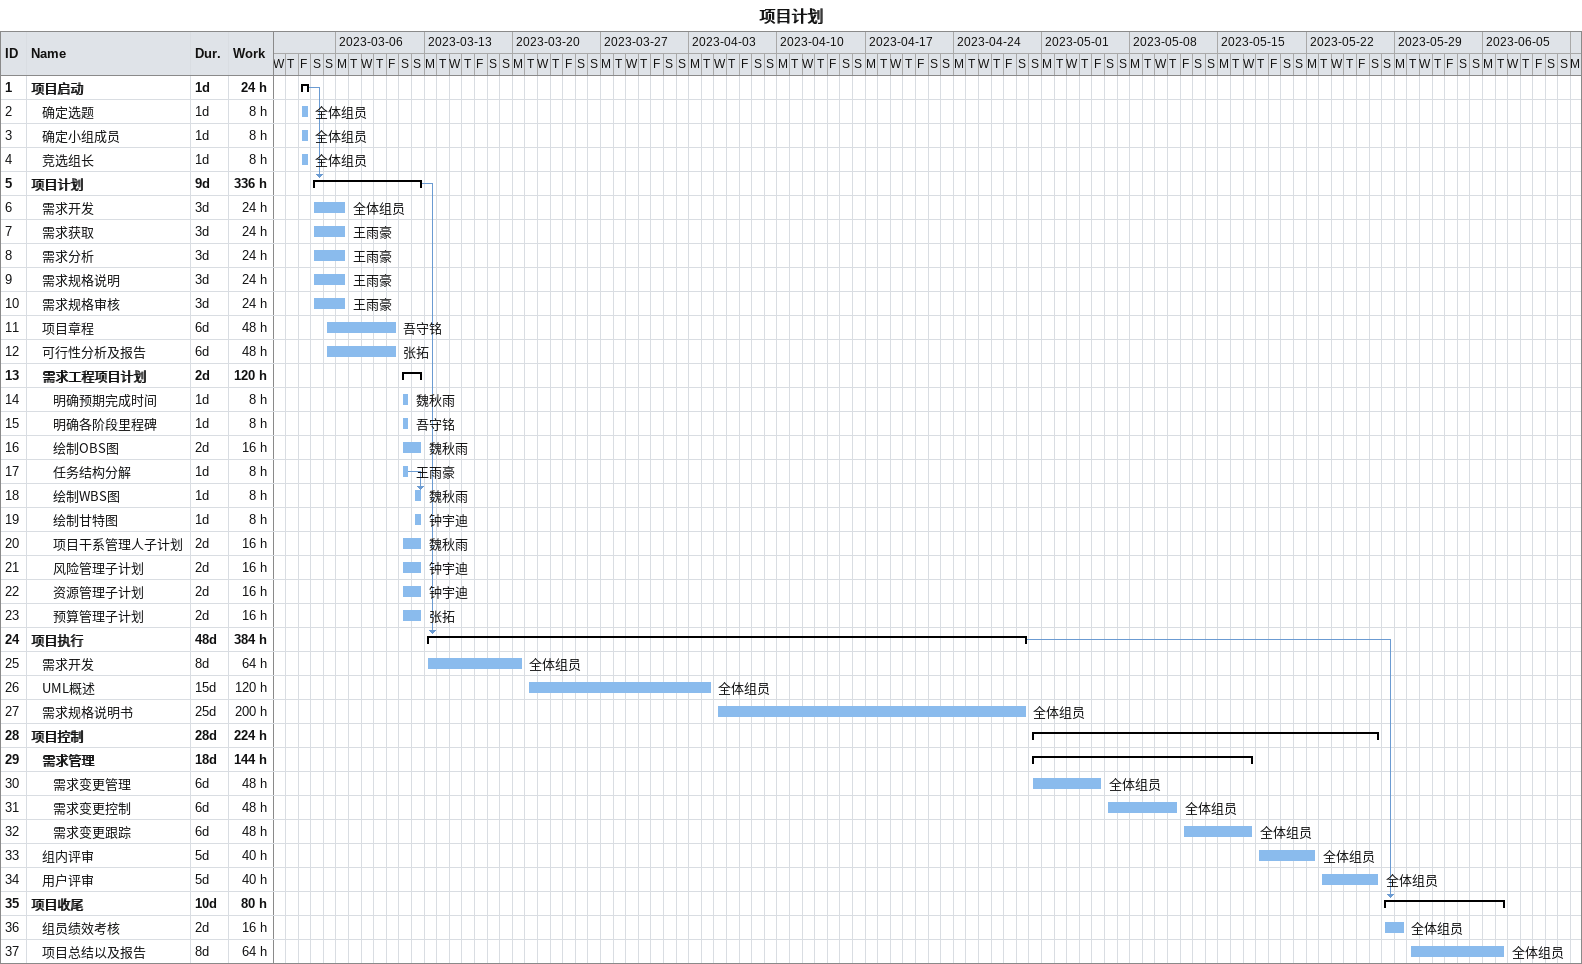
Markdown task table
项目计划

| ID | Level | Task | Duration | Start | Finish | Predecessors | Resources | Work (h) |
|---|---|---|---|---|---|---|---|---|
| 1 | 1 | **项目启动** | 1d | 2023-03-03 | 2023-03-03 |  |  | 24 |
| 2 | 2 | 确定选题 | 1d | 2023-03-03 | 2023-03-03 |  | 全体组员 | 8 |
| 3 | 2 | 确定小组成员 | 1d | 2023-03-03 | 2023-03-03 |  | 全体组员 | 8 |
| 4 | 2 | 竞选组长 | 1d | 2023-03-03 | 2023-03-03 |  | 全体组员 | 8 |
| 5 | 1 | **项目计划** | 9d | 2023-03-04 | 2023-03-12 | 1 |  | 336 |
| 6 | 2 | 需求开发 | 3d | 2023-03-04 | 2023-03-06 |  | 全体组员 | 24 |
| 7 | 2 | 需求获取 | 3d | 2023-03-04 | 2023-03-06 |  | 王雨豪 | 24 |
| 8 | 2 | 需求分析 | 3d | 2023-03-04 | 2023-03-06 |  | 王雨豪 | 24 |
| 9 | 2 | 需求规格说明 | 3d | 2023-03-04 | 2023-03-06 |  | 王雨豪 | 24 |
| 10 | 2 | 需求规格审核 | 3d | 2023-03-04 | 2023-03-06 |  | 王雨豪 | 24 |
| 11 | 2 | 项目章程 | 6d | 2023-03-05 | 2023-03-10 |  | 吾守铭 | 48 |
| 12 | 2 | 可行性分析及报告 | 6d | 2023-03-05 | 2023-03-10 |  | 张拓 | 48 |
| 13 | 2 | **需求工程项目计划** | 2d | 2023-03-11 | 2023-03-12 |  |  | 120 |
| 14 | 3 | 明确预期完成时间 | 1d | 2023-03-11 | 2023-03-11 |  | 魏秋雨 | 8 |
| 15 | 3 | 明确各阶段里程碑 | 1d | 2023-03-11 | 2023-03-11 |  | 吾守铭 | 8 |
| 16 | 3 | 绘制OBS图 | 2d | 2023-03-11 | 2023-03-12 |  | 魏秋雨 | 16 |
| 17 | 3 | 任务结构分解 | 1d | 2023-03-11 | 2023-03-11 |  | 王雨豪 | 8 |
| 18 | 3 | 绘制WBS图 | 1d | 2023-03-12 | 2023-03-12 | 17 | 魏秋雨 | 8 |
| 19 | 3 | 绘制甘特图 | 1d | 2023-03-12 | 2023-03-12 |  | 钟宇迪 | 8 |
| 20 | 3 | 项目干系管理人子计划 | 2d | 2023-03-11 | 2023-03-12 |  | 魏秋雨 | 16 |
| 21 | 3 | 风险管理子计划 | 2d | 2023-03-11 | 2023-03-12 |  | 钟宇迪 | 16 |
| 22 | 3 | 资源管理子计划 | 2d | 2023-03-11 | 2023-03-12 |  | 钟宇迪 | 16 |
| 23 | 3 | 预算管理子计划 | 2d | 2023-03-11 | 2023-03-12 |  | 张拓 | 16 |
| 24 | 1 | **项目执行** | 48d | 2023-03-13 | 2023-04-29 | 5 |  | 384 |
| 25 | 2 | 需求开发 | 8d | 2023-03-13 | 2023-03-20 |  | 全体组员 | 64 |
| 26 | 2 | UML概述 | 15d | 2023-03-21 | 2023-04-04 |  | 全体组员 | 120 |
| 27 | 2 | 需求规格说明书 | 25d | 2023-04-05 | 2023-04-29 |  | 全体组员 | 200 |
| 28 | 1 | **项目控制** | 28d | 2023-04-30 | 2023-05-27 |  |  | 224 |
| 29 | 2 | **需求管理** | 18d | 2023-04-30 | 2023-05-17 |  |  | 144 |
| 30 | 3 | 需求变更管理 | 6d | 2023-04-30 | 2023-05-05 |  | 全体组员 | 48 |
| 31 | 3 | 需求变更控制 | 6d | 2023-05-06 | 2023-05-11 |  | 全体组员 | 48 |
| 32 | 3 | 需求变更跟踪 | 6d | 2023-05-12 | 2023-05-17 |  | 全体组员 | 48 |
| 33 | 2 | 组内评审 | 5d | 2023-05-18 | 2023-05-22 |  | 全体组员 | 40 |
| 34 | 2 | 用户评审 | 5d | 2023-05-23 | 2023-05-27 |  | 全体组员 | 40 |
| 35 | 1 | **项目收尾** | 10d | 2023-05-28 | 2023-06-06 | 24 |  | 80 |
| 36 | 2 | 组员绩效考核 | 2d | 2023-05-28 | 2023-05-29 |  | 全体组员 | 16 |
| 37 | 2 | 项目总结以及报告 | 8d | 2023-05-30 | 2023-06-06 |  | 全体组员 | 64 |
